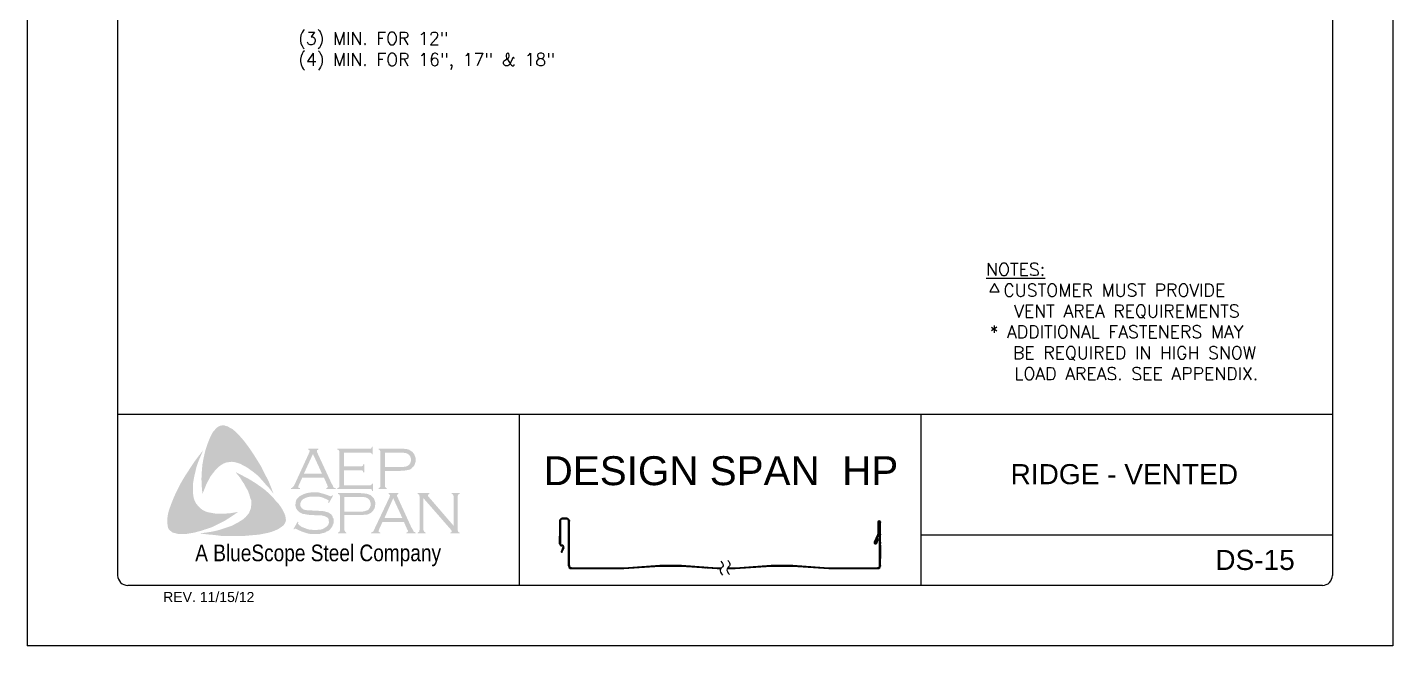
# Model space of a CAD drawing. Extents: x 137.8 to 146.3, y -26 to -15.
# Drawn here: x 137.76 to 146.26, y -26.02 to -22.18 of the extents above; entities that cross this region are included whole.
import ezdxf

# ---------------------------------------------------------------- set-up
doc = ezdxf.new("R2010")
doc.units = 0
doc.header["$LTSCALE"] = 0.5
doc.header["$MEASUREMENT"] = 0
doc.layers.get('0').update_dxf_attribs({"linetype": 'CONTINUOUS'})
for name, color, linetype in [('BORDER', 9, 'CONTINUOUS'), ('DIM', 4, 'CONTINUOUS'), ('LAYER_1', 160, 'CONTINUOUS')]:
    doc.layers.add(name, color=color, linetype=linetype)
doc.styles.add('ROMAND', font='romand.shx')
doc.styles.get("Standard").update_dxf_attribs({"font": 'romans.shx'})
doc.styles.add('STD', font='simplex.shx', dxfattribs={"height": 0.125})

# ---------------------------------------------------------------- blocks, each defined once
blk = doc.blocks.new('Blue Logo')
at = {"layer": 'LAYER_1'}
for points in [[(-1.7113, 0.8965), (-1.6829, 0.8581), (-1.6566, 0.8197), (-1.6323, 0.7812), (-1.606, 0.7387), (-1.5858, 0.6962), (-1.5635, 0.6557), (-1.5453, 0.6112), (-1.5291, 0.5687), (-1.5514, 0.5991), (-1.5777, 0.6274), (-1.602, 0.6557), (-1.6283, 0.6841), (-1.6566, 0.7063), (-1.687, 0.7286), (-1.7032, 0.7387), (-1.7193, 0.7468), (-1.7376, 0.7569), (-1.7558, 0.763), (-1.774, 0.767), (-1.7881, 0.7691), (-1.8064, 0.767), (-1.8225, 0.765), (-1.8387, 0.7589), (-1.8529, 0.7509), (-1.8671, 0.7407), (-1.8792, 0.7306), (-1.8954, 0.7124), (-1.9096, 0.6942), (-1.9237, 0.676), (-1.9338, 0.6557), (-1.946, 0.6335), (-1.9541, 0.6133), (-1.9723, 0.5687), (-1.9763, 0.6133), (-1.9784, 0.6618), (-1.9763, 0.7063), (-1.9723, 0.7529), (-1.9642, 0.7954), (-1.9541, 0.8399), (-1.9399, 0.8824), (-1.9237, 0.9228), (-1.9116, 0.9471), (-1.9035, 0.9593), (-1.8934, 0.9694), (-1.8853, 0.9795), (-1.8731, 0.9876), (-1.861, 0.9937), (-1.8468, 0.9957), (-1.8367, 0.9957), (-1.8266, 0.9916), (-1.8144, 0.9896), (-1.8064, 0.9836), (-1.7861, 0.9734), (-1.7699, 0.9593), (-1.7537, 0.9431), (-1.7376, 0.9269), (-1.7113, 0.8965)], [(-1.09, 0.7165), (-1.09, 0.6234), (-0.9302, 0.6234), (-0.9241, 0.6234), (-0.9201, 0.6274), (-0.916, 0.6294), (-0.916, 0.6335), (-0.91, 0.6335), (-0.91, 0.587), (-0.916, 0.587), (-0.916, 0.593), (-0.9201, 0.5971), (-0.9241, 0.5991), (-0.9302, 0.5991), (-1.1325, 0.5991), (-1.1325, 0.6052), (-1.1244, 0.6072), (-1.1224, 0.6112), (-1.1204, 0.6133), (-1.1204, 0.6214), (-1.1204, 0.8298), (-1.1204, 0.8358), (-1.1224, 0.8399), (-1.1265, 0.8439), (-1.1325, 0.8439), (-1.1325, 0.85), (-0.9322, 0.85), (-0.9261, 0.85), (-0.9221, 0.852), (-0.9201, 0.8561), (-0.916, 0.8621), (-0.912, 0.8621), (-0.912, 0.8156), (-0.916, 0.8156), (-0.9201, 0.8217), (-0.9221, 0.8237), (-0.9261, 0.8257), (-0.9322, 0.8257), (-1.09, 0.8257), (-1.09, 0.7407), (-0.9868, 0.7407), (-0.9808, 0.7407), (-0.9767, 0.7428), (-0.9727, 0.7468), (-0.9727, 0.7529), (-0.9646, 0.7529), (-0.9646, 0.7043), (-0.9727, 0.7043), (-0.9727, 0.7104), (-0.9767, 0.7144), (-0.9808, 0.7165), (-0.9868, 0.7165), (-1.09, 0.7165)], [(-2.0289, 0.5566), (-2.0249, 0.5384), (-2.0188, 0.5222), (-2.0107, 0.508), (-1.9986, 0.4939), (-1.9864, 0.4817), (-1.9723, 0.4696), (-1.9561, 0.4615), (-1.9399, 0.4554), (-1.9176, 0.4514), (-1.8934, 0.4473), (-1.8691, 0.4453), (-1.8448, 0.4453), (-1.8205, 0.4473), (-1.7962, 0.4494), (-1.7497, 0.4574), (-1.7881, 0.4311), (-1.8286, 0.4048), (-1.8711, 0.3826), (-1.9116, 0.3623), (-1.9561, 0.3482), (-1.9784, 0.3401), (-2.0026, 0.334), (-2.0249, 0.3279), (-2.0492, 0.3239), (-2.0735, 0.3199), (-2.0957, 0.3199), (-2.122, 0.3199), (-2.1321, 0.3219), (-2.1443, 0.3259), (-2.1564, 0.3279), (-2.1645, 0.334), (-2.1746, 0.3421), (-2.1827, 0.3502), (-2.1868, 0.3603), (-2.1888, 0.3704), (-2.1908, 0.3907), (-2.1908, 0.4109), (-2.1888, 0.4332), (-2.1847, 0.4534), (-2.1787, 0.4736), (-2.1645, 0.5121), (-2.1463, 0.5566), (-2.1261, 0.5991), (-2.1038, 0.6416), (-2.0795, 0.6821), (-2.0532, 0.7225), (-2.0269, 0.763), (-1.9986, 0.8014), (-1.9682, 0.8399), (-1.9966, 0.7731), (-2.0087, 0.7387), (-2.0168, 0.7043), (-2.0249, 0.6699), (-2.031, 0.6315), (-2.031, 0.6133), (-2.031, 0.595), (-2.031, 0.5748), (-2.0289, 0.5566)], [(-1.4705, 0.4655), (-1.4603, 0.4433), (-1.4563, 0.4332), (-1.4543, 0.419), (-1.4522, 0.4069), (-1.4543, 0.3967), (-1.4603, 0.3846), (-1.4664, 0.3745), (-1.4826, 0.3623), (-1.5008, 0.3502), (-1.519, 0.3421), (-1.5393, 0.334), (-1.5595, 0.3279), (-1.5797, 0.3239), (-1.6202, 0.3158), (-1.6667, 0.3118), (-1.7113, 0.3077), (-1.7598, 0.3077), (-1.8064, 0.3077), (-1.8529, 0.3077), (-1.8994, 0.3138), (-1.946, 0.3178), (-1.9905, 0.3239), (-1.9541, 0.3279), (-1.9136, 0.334), (-1.8772, 0.3421), (-1.8387, 0.3543), (-1.8023, 0.3664), (-1.7861, 0.3725), (-1.7679, 0.3826), (-1.7517, 0.3907), (-1.7355, 0.4008), (-1.7193, 0.4109), (-1.7032, 0.4251), (-1.693, 0.4372), (-1.6829, 0.4494), (-1.6769, 0.4635), (-1.6708, 0.4797), (-1.6688, 0.4959), (-1.6688, 0.5121), (-1.6688, 0.5303), (-1.6748, 0.5445), (-1.6809, 0.5667), (-1.689, 0.589), (-1.7011, 0.6092), (-1.7113, 0.6294), (-1.7254, 0.6497), (-1.7376, 0.6699), (-1.7659, 0.7043), (-1.7254, 0.6841), (-1.6829, 0.6618), (-1.6404, 0.6355), (-1.6, 0.6072), (-1.5818, 0.593), (-1.5635, 0.5768), (-1.5453, 0.5586), (-1.5291, 0.5424), (-1.513, 0.5222), (-1.4968, 0.506), (-1.4826, 0.4858), (-1.4705, 0.4655)], [(-1.1588, 0.5586), (-1.1851, 0.5121), (-1.1892, 0.5141), (-1.1872, 0.5242), (-1.1872, 0.5283), (-1.1892, 0.5303), (-1.2013, 0.5364), (-1.2195, 0.5445), (-1.2378, 0.5505), (-1.258, 0.5526), (-1.2782, 0.5526), (-1.2944, 0.5526), (-1.3106, 0.5505), (-1.3248, 0.5465), (-1.3389, 0.5404), (-1.3491, 0.5343), (-1.3571, 0.5242), (-1.3612, 0.5161), (-1.3632, 0.504), (-1.3632, 0.4959), (-1.3592, 0.4878), (-1.3531, 0.4797), (-1.345, 0.4736), (-1.3349, 0.4696), (-1.3207, 0.4676), (-1.2782, 0.4655), (-1.2418, 0.4635), (-1.2155, 0.4615), (-1.2013, 0.4574), (-1.1872, 0.4534), (-1.1791, 0.4473), (-1.173, 0.4433), (-1.1669, 0.4372), (-1.1629, 0.4311), (-1.1609, 0.423), (-1.1568, 0.417), (-1.1548, 0.4069), (-1.1548, 0.3988), (-1.1568, 0.3826), (-1.1609, 0.3765), (-1.1629, 0.3684), (-1.1669, 0.3623), (-1.171, 0.3563), (-1.1831, 0.3421), (-1.1912, 0.3381), (-1.2013, 0.334), (-1.2094, 0.3279), (-1.2216, 0.3259), (-1.2438, 0.3199), (-1.2701, 0.3199), (-1.2985, 0.3199), (-1.3126, 0.3219), (-1.3268, 0.3259), (-1.3511, 0.334), (-1.3835, 0.3482), (-1.3936, 0.3543), (-1.3976, 0.3522), (-1.4017, 0.3482), (-1.4057, 0.3502), (-1.3794, 0.3967), (-1.3754, 0.3927), (-1.3774, 0.3826), (-1.3754, 0.3806), (-1.3713, 0.3765), (-1.3551, 0.3644), (-1.3349, 0.3563), (-1.3126, 0.3482), (-1.2924, 0.3462), (-1.2722, 0.3441), (-1.2499, 0.3462), (-1.2297, 0.3482), (-1.2135, 0.3563), (-1.2013, 0.3644), (-1.1932, 0.3725), (-1.1872, 0.3806), (-1.1851, 0.3887), (-1.1851, 0.3967), (-1.1872, 0.4089), (-1.1872, 0.4129), (-1.1912, 0.419), (-1.1993, 0.4251), (-1.2115, 0.4311), (-1.2216, 0.4332), (-1.2297, 0.4352), (-1.2843, 0.4372), (-1.3126, 0.4392), (-1.3349, 0.4433), (-1.3491, 0.4453), (-1.3652, 0.4534), (-1.3713, 0.4574), (-1.3754, 0.4615), (-1.3814, 0.4676), (-1.3855, 0.4736), (-1.3895, 0.4817), (-1.3915, 0.4878), (-1.3936, 0.4959), (-1.3936, 0.502), (-1.3915, 0.5161), (-1.3895, 0.5283), (-1.3835, 0.5384), (-1.3733, 0.5485), (-1.3652, 0.5566), (-1.3551, 0.5606), (-1.345, 0.5667), (-1.3329, 0.5708), (-1.3207, 0.5748), (-1.3066, 0.5768), (-1.2924, 0.5789), (-1.2762, 0.5789), (-1.2519, 0.5789), (-1.2297, 0.5728), (-1.2074, 0.5667), (-1.1811, 0.5566), (-1.173, 0.5546), (-1.169, 0.5566), (-1.1649, 0.5606), (-1.1588, 0.5586)], [(-0.5963, 0.5424), (-0.5963, 0.3462), (-0.5943, 0.3381), (-0.5923, 0.334), (-0.5882, 0.332), (-0.5822, 0.3279), (-0.5822, 0.3239), (-0.6327, 0.3239), (-0.6327, 0.3279), (-0.6267, 0.332), (-0.6226, 0.334), (-0.6226, 0.3381), (-0.6206, 0.3462), (-0.6206, 0.5526), (-0.6226, 0.5586), (-0.6226, 0.5647), (-0.6267, 0.5667), (-0.6327, 0.5687), (-0.6327, 0.5748), (-0.5599, 0.5748), (-0.5599, 0.5687), (-0.568, 0.5647), (-0.568, 0.5627), (-0.568, 0.5606), (-0.568, 0.5546), (-0.5599, 0.5465), (-0.4081, 0.3704), (-0.4081, 0.5526), (-0.4102, 0.5586), (-0.4122, 0.5647), (-0.4142, 0.5667), (-0.4203, 0.5687), (-0.4203, 0.5748), (-0.3717, 0.5748), (-0.3717, 0.5687), (-0.3778, 0.5667), (-0.3798, 0.5647), (-0.3818, 0.5586), (-0.3839, 0.5526), (-0.3839, 0.3462), (-0.3818, 0.3381), (-0.3798, 0.334), (-0.3778, 0.332), (-0.3717, 0.3279), (-0.3717, 0.3239), (-0.4284, 0.3239), (-0.4284, 0.3279), (-0.4223, 0.332), (-0.4203, 0.334), (-0.4203, 0.336), (-0.4223, 0.3421), (-0.4284, 0.3502), (-0.5963, 0.5424)]]:
    blk.add_hatch(color=7, dxfattribs=at).paths.add_polyline_path(points)
h = blk.add_hatch(color=7, dxfattribs=at)
edge = h.paths.add_edge_path(flags=16)
edge.add_spline(control_points=[(-1.2276, 0.6942), (-1.2276, 0.6942), (-1.2843, 0.8176), (-1.2843, 0.8176), (-1.2843, 0.8176), (-1.341, 0.6942), (-1.341, 0.6942), (-1.341, 0.6942), (-1.2276, 0.6942), (-1.2276, 0.6942), (-1.2276, 0.6942), (-1.2276, 0.6942), (-1.2276, 0.6942), (-1.2276, 0.6942), (-1.2276, 0.6942), (-1.2276, 0.6942)], knot_values=[0, 0, 0, 0, 1, 1, 1, 2, 2, 2, 3, 3, 3, 4, 4, 4, 5, 5, 5, 5], degree=3, periodic=0)
edge = h.paths.add_edge_path()
edge.add_spline(control_points=[(-1.2155, 0.6699), (-1.2155, 0.6699), (-1.3511, 0.6699), (-1.3511, 0.6699), (-1.3511, 0.6699), (-1.3733, 0.6214), (-1.3733, 0.6214), (-1.3733, 0.6214), (-1.3733, 0.6214), (-1.3733, 0.6214), (-1.3733, 0.6214), (-1.3754, 0.6133), (-1.3754, 0.6133), (-1.3754, 0.6133), (-1.3754, 0.6133), (-1.3754, 0.6133), (-1.3754, 0.6133), (-1.3754, 0.6112), (-1.3754, 0.6112), (-1.3754, 0.6112), (-1.3733, 0.6072), (-1.3733, 0.6072), (-1.3733, 0.6072), (-1.3652, 0.6052), (-1.3652, 0.6052), (-1.3652, 0.6052), (-1.3652, 0.5991), (-1.3652, 0.5991), (-1.3652, 0.5991), (-1.4199, 0.5991), (-1.4199, 0.5991), (-1.4199, 0.5991), (-1.4199, 0.6052), (-1.4199, 0.6052), (-1.4199, 0.6052), (-1.4199, 0.6052), (-1.4199, 0.6052), (-1.4199, 0.6052), (-1.4138, 0.6072), (-1.4138, 0.6072), (-1.4138, 0.6072), (-1.4098, 0.6112), (-1.4098, 0.6112), (-1.4098, 0.6112), (-1.4098, 0.6112), (-1.4098, 0.6112), (-1.4098, 0.6112), (-1.4037, 0.6173), (-1.4037, 0.6173), (-1.4037, 0.6173), (-1.3976, 0.6294), (-1.3976, 0.6294), (-1.3976, 0.6294), (-1.3066, 0.8277), (-1.3066, 0.8277), (-1.3066, 0.8277), (-1.3066, 0.8277), (-1.3066, 0.8277), (-1.3066, 0.8277), (-1.3045, 0.8358), (-1.3045, 0.8358), (-1.3045, 0.8358), (-1.3045, 0.8358), (-1.3045, 0.8358), (-1.3045, 0.8358), (-1.3045, 0.8399), (-1.3045, 0.8399), (-1.3045, 0.8399), (-1.3066, 0.8419), (-1.3066, 0.8419), (-1.3066, 0.8419), (-1.3126, 0.8439), (-1.3126, 0.8439), (-1.3126, 0.8439), (-1.3126, 0.85), (-1.3126, 0.85), (-1.3126, 0.85), (-1.2499, 0.85), (-1.2499, 0.85), (-1.2499, 0.85), (-1.2499, 0.8439), (-1.2499, 0.8439), (-1.2499, 0.8439), (-1.2499, 0.8439), (-1.2499, 0.8439), (-1.2499, 0.8439), (-1.258, 0.8419), (-1.258, 0.8419), (-1.258, 0.8419), (-1.26, 0.8399), (-1.26, 0.8399), (-1.26, 0.8399), (-1.26, 0.8358), (-1.26, 0.8358), (-1.26, 0.8358), (-1.26, 0.8358), (-1.26, 0.8358), (-1.26, 0.8358), (-1.258, 0.8277), (-1.258, 0.8277), (-1.258, 0.8277), (-1.169, 0.6355), (-1.169, 0.6355), (-1.169, 0.6355), (-1.169, 0.6355), (-1.169, 0.6355), (-1.169, 0.6355), (-1.1609, 0.6214), (-1.1609, 0.6214), (-1.1609, 0.6214), (-1.1568, 0.6112), (-1.1568, 0.6112), (-1.1568, 0.6112), (-1.1568, 0.6112), (-1.1568, 0.6112), (-1.1568, 0.6112), (-1.1528, 0.6072), (-1.1528, 0.6072), (-1.1528, 0.6072), (-1.1427, 0.6052), (-1.1427, 0.6052), (-1.1427, 0.6052), (-1.1427, 0.5991), (-1.1427, 0.5991), (-1.1427, 0.5991), (-1.2013, 0.5991), (-1.2013, 0.5991), (-1.2013, 0.5991), (-1.2013, 0.6052), (-1.2013, 0.6052), (-1.2013, 0.6052), (-1.2013, 0.6052), (-1.2013, 0.6052), (-1.2013, 0.6052), (-1.1973, 0.6072), (-1.1973, 0.6072), (-1.1973, 0.6072), (-1.1953, 0.6072), (-1.1953, 0.6072), (-1.1953, 0.6072), (-1.1932, 0.6112), (-1.1932, 0.6112), (-1.1932, 0.6112), (-1.1912, 0.6133), (-1.1912, 0.6133), (-1.1912, 0.6133), (-1.1912, 0.6133), (-1.1912, 0.6133), (-1.1912, 0.6133), (-1.1932, 0.6173), (-1.1932, 0.6173), (-1.1932, 0.6173), (-1.1953, 0.6254), (-1.1953, 0.6254), (-1.1953, 0.6254), (-1.2155, 0.6699), (-1.2155, 0.6699), (-1.2155, 0.6699), (-1.2155, 0.6699), (-1.2155, 0.6699), (-1.2155, 0.6699), (-1.2155, 0.6699), (-1.2155, 0.6699)], knot_values=[0, 0, 0, 0, 1, 1, 1, 2, 2, 2, 3, 3, 3, 4, 4, 4, 5, 5, 5, 6, 6, 6, 7, 7, 7, 8, 8, 8, 9, 9, 9, 10, 10, 10, 11, 11, 11, 12, 12, 12, 13, 13, 13, 14, 14, 14, 15, 15, 15, 16, 16, 16, 17, 17, 17, 18, 18, 18, 19, 19, 19, 20, 20, 20, 21, 21, 21, 22, 22, 22, 23, 23, 23, 24, 24, 24, 25, 25, 25, 26, 26, 26, 27, 27, 27, 28, 28, 28, 29, 29, 29, 30, 30, 30, 31, 31, 31, 32, 32, 32, 33, 33, 33, 34, 34, 34, 35, 35, 35, 36, 36, 36, 37, 37, 37, 38, 38, 38, 39, 39, 39, 40, 40, 40, 41, 41, 41, 42, 42, 42, 43, 43, 43, 44, 44, 44, 45, 45, 45, 46, 46, 46, 47, 47, 47, 48, 48, 48, 49, 49, 49, 50, 50, 50, 51, 51, 51, 52, 52, 52, 53, 53, 53, 54, 54, 54, 54], degree=3, periodic=0)
h = blk.add_hatch(color=7, dxfattribs=at)
edge = h.paths.add_edge_path(flags=16)
edge.add_spline(control_points=[(-0.8351, 0.7367), (-0.8351, 0.7367), (-0.742, 0.7367), (-0.742, 0.7367), (-0.742, 0.7367), (-0.742, 0.7367), (-0.742, 0.7367), (-0.742, 0.7367), (-0.7238, 0.7367), (-0.7238, 0.7367), (-0.7238, 0.7367), (-0.7096, 0.7387), (-0.7096, 0.7387), (-0.7096, 0.7387), (-0.7096, 0.7387), (-0.7096, 0.7387), (-0.7096, 0.7387), (-0.6995, 0.7407), (-0.6995, 0.7407), (-0.6995, 0.7407), (-0.6934, 0.7448), (-0.6934, 0.7448), (-0.6934, 0.7448), (-0.6934, 0.7448), (-0.6934, 0.7448), (-0.6934, 0.7448), (-0.6854, 0.7509), (-0.6854, 0.7509), (-0.6854, 0.7509), (-0.6793, 0.7589), (-0.6793, 0.7589), (-0.6793, 0.7589), (-0.6752, 0.7691), (-0.6752, 0.7691), (-0.6752, 0.7691), (-0.6732, 0.7812), (-0.6732, 0.7812), (-0.6732, 0.7812), (-0.6732, 0.7812), (-0.6732, 0.7812), (-0.6732, 0.7812), (-0.6752, 0.7933), (-0.6752, 0.7933), (-0.6752, 0.7933), (-0.6793, 0.8035), (-0.6793, 0.8035), (-0.6793, 0.8035), (-0.6854, 0.8116), (-0.6854, 0.8116), (-0.6854, 0.8116), (-0.6934, 0.8176), (-0.6934, 0.8176), (-0.6934, 0.8176), (-0.6934, 0.8176), (-0.6934, 0.8176), (-0.6934, 0.8176), (-0.6995, 0.8217), (-0.6995, 0.8217), (-0.6995, 0.8217), (-0.7096, 0.8237), (-0.7096, 0.8237), (-0.7096, 0.8237), (-0.7096, 0.8237), (-0.7096, 0.8237), (-0.7096, 0.8237), (-0.7238, 0.8257), (-0.7238, 0.8257), (-0.7238, 0.8257), (-0.742, 0.8257), (-0.742, 0.8257), (-0.742, 0.8257), (-0.8351, 0.8257), (-0.8351, 0.8257), (-0.8351, 0.8257), (-0.8351, 0.7367), (-0.8351, 0.7367), (-0.8351, 0.7367), (-0.8351, 0.7367), (-0.8351, 0.7367), (-0.8351, 0.7367), (-0.8351, 0.7367), (-0.8351, 0.7367)], knot_values=[0, 0, 0, 0, 1, 1, 1, 2, 2, 2, 3, 3, 3, 4, 4, 4, 5, 5, 5, 6, 6, 6, 7, 7, 7, 8, 8, 8, 9, 9, 9, 10, 10, 10, 11, 11, 11, 12, 12, 12, 13, 13, 13, 14, 14, 14, 15, 15, 15, 16, 16, 16, 17, 17, 17, 18, 18, 18, 19, 19, 19, 20, 20, 20, 21, 21, 21, 22, 22, 22, 23, 23, 23, 24, 24, 24, 25, 25, 25, 26, 26, 26, 27, 27, 27, 27], degree=3, periodic=0)
edge = h.paths.add_edge_path()
edge.add_spline(control_points=[(-0.8351, 0.7124), (-0.8351, 0.7124), (-0.8351, 0.6193), (-0.8351, 0.6193), (-0.8351, 0.6193), (-0.8351, 0.6193), (-0.8351, 0.6193), (-0.8351, 0.6193), (-0.8351, 0.6133), (-0.8351, 0.6133), (-0.8351, 0.6133), (-0.8331, 0.6112), (-0.8331, 0.6112), (-0.8331, 0.6112), (-0.8331, 0.6112), (-0.8331, 0.6112), (-0.8331, 0.6112), (-0.829, 0.6072), (-0.829, 0.6072), (-0.829, 0.6072), (-0.825, 0.6052), (-0.825, 0.6052), (-0.825, 0.6052), (-0.825, 0.5991), (-0.825, 0.5991), (-0.825, 0.5991), (-0.8756, 0.5991), (-0.8756, 0.5991), (-0.8756, 0.5991), (-0.8756, 0.6052), (-0.8756, 0.6052), (-0.8756, 0.6052), (-0.8756, 0.6052), (-0.8756, 0.6052), (-0.8756, 0.6052), (-0.8715, 0.6072), (-0.8715, 0.6072), (-0.8715, 0.6072), (-0.8675, 0.6112), (-0.8675, 0.6112), (-0.8675, 0.6112), (-0.8675, 0.6112), (-0.8675, 0.6112), (-0.8675, 0.6112), (-0.8654, 0.6133), (-0.8654, 0.6133), (-0.8654, 0.6133), (-0.8654, 0.6193), (-0.8654, 0.6193), (-0.8654, 0.6193), (-0.8654, 0.8318), (-0.8654, 0.8318), (-0.8654, 0.8318), (-0.8654, 0.8318), (-0.8654, 0.8318), (-0.8654, 0.8318), (-0.8654, 0.8358), (-0.8654, 0.8358), (-0.8654, 0.8358), (-0.8675, 0.8399), (-0.8675, 0.8399), (-0.8675, 0.8399), (-0.8675, 0.8399), (-0.8675, 0.8399), (-0.8675, 0.8399), (-0.8715, 0.8439), (-0.8715, 0.8439), (-0.8715, 0.8439), (-0.8756, 0.8439), (-0.8756, 0.8439), (-0.8756, 0.8439), (-0.8756, 0.85), (-0.8756, 0.85), (-0.8756, 0.85), (-0.744, 0.85), (-0.744, 0.85), (-0.744, 0.85), (-0.744, 0.85), (-0.744, 0.85), (-0.744, 0.85), (-0.7198, 0.85), (-0.7198, 0.85), (-0.7198, 0.85), (-0.6995, 0.848), (-0.6995, 0.848), (-0.6995, 0.848), (-0.6995, 0.848), (-0.6995, 0.848), (-0.6995, 0.848), (-0.6854, 0.8439), (-0.6854, 0.8439), (-0.6854, 0.8439), (-0.6732, 0.8358), (-0.6732, 0.8358), (-0.6732, 0.8358), (-0.6732, 0.8358), (-0.6732, 0.8358), (-0.6732, 0.8358), (-0.6671, 0.8318), (-0.6671, 0.8318), (-0.6671, 0.8318), (-0.6631, 0.8277), (-0.6631, 0.8277), (-0.6631, 0.8277), (-0.653, 0.8156), (-0.653, 0.8156), (-0.653, 0.8156), (-0.653, 0.8156), (-0.653, 0.8156), (-0.653, 0.8156), (-0.651, 0.8075), (-0.651, 0.8075), (-0.651, 0.8075), (-0.6469, 0.7994), (-0.6469, 0.7994), (-0.6469, 0.7994), (-0.6449, 0.7913), (-0.6449, 0.7913), (-0.6449, 0.7913), (-0.6449, 0.7812), (-0.6449, 0.7812), (-0.6449, 0.7812), (-0.6449, 0.7812), (-0.6449, 0.7812), (-0.6449, 0.7812), (-0.6449, 0.7691), (-0.6449, 0.7691), (-0.6449, 0.7691), (-0.6489, 0.7589), (-0.6489, 0.7589), (-0.6489, 0.7589), (-0.653, 0.7468), (-0.653, 0.7468), (-0.653, 0.7468), (-0.659, 0.7387), (-0.659, 0.7387), (-0.659, 0.7387), (-0.659, 0.7387), (-0.659, 0.7387), (-0.659, 0.7387), (-0.6671, 0.7326), (-0.6671, 0.7326), (-0.6671, 0.7326), (-0.6732, 0.7245), (-0.6732, 0.7245), (-0.6732, 0.7245), (-0.6813, 0.7205), (-0.6813, 0.7205), (-0.6813, 0.7205), (-0.6914, 0.7185), (-0.6914, 0.7185), (-0.6914, 0.7185), (-0.6914, 0.7185), (-0.6914, 0.7185), (-0.6914, 0.7185), (-0.7015, 0.7165), (-0.7015, 0.7165), (-0.7015, 0.7165), (-0.7137, 0.7144), (-0.7137, 0.7144), (-0.7137, 0.7144), (-0.744, 0.7124), (-0.744, 0.7124), (-0.744, 0.7124), (-0.8351, 0.7124), (-0.8351, 0.7124), (-0.8351, 0.7124), (-0.8351, 0.7124), (-0.8351, 0.7124), (-0.8351, 0.7124), (-0.8351, 0.7124), (-0.8351, 0.7124)], knot_values=[0, 0, 0, 0, 1, 1, 1, 2, 2, 2, 3, 3, 3, 4, 4, 4, 5, 5, 5, 6, 6, 6, 7, 7, 7, 8, 8, 8, 9, 9, 9, 10, 10, 10, 11, 11, 11, 12, 12, 12, 13, 13, 13, 14, 14, 14, 15, 15, 15, 16, 16, 16, 17, 17, 17, 18, 18, 18, 19, 19, 19, 20, 20, 20, 21, 21, 21, 22, 22, 22, 23, 23, 23, 24, 24, 24, 25, 25, 25, 26, 26, 26, 27, 27, 27, 28, 28, 28, 29, 29, 29, 30, 30, 30, 31, 31, 31, 32, 32, 32, 33, 33, 33, 34, 34, 34, 35, 35, 35, 36, 36, 36, 37, 37, 37, 38, 38, 38, 39, 39, 39, 40, 40, 40, 41, 41, 41, 42, 42, 42, 43, 43, 43, 44, 44, 44, 45, 45, 45, 46, 46, 46, 47, 47, 47, 48, 48, 48, 49, 49, 49, 50, 50, 50, 51, 51, 51, 52, 52, 52, 53, 53, 53, 54, 54, 54, 55, 55, 55, 56, 56, 56, 57, 57, 57, 57], degree=3, periodic=0)
h = blk.add_hatch(color=7, dxfattribs=at)
edge = h.paths.add_edge_path(flags=16)
edge.add_spline(control_points=[(-1.088, 0.4595), (-1.088, 0.4595), (-0.9929, 0.4595), (-0.9929, 0.4595), (-0.9929, 0.4595), (-0.9929, 0.4595), (-0.9929, 0.4595), (-0.9929, 0.4595), (-0.9747, 0.4595), (-0.9747, 0.4595), (-0.9747, 0.4595), (-0.9626, 0.4615), (-0.9626, 0.4615), (-0.9626, 0.4615), (-0.9626, 0.4615), (-0.9626, 0.4615), (-0.9626, 0.4615), (-0.9525, 0.4655), (-0.9525, 0.4655), (-0.9525, 0.4655), (-0.9444, 0.4676), (-0.9444, 0.4676), (-0.9444, 0.4676), (-0.9444, 0.4676), (-0.9444, 0.4676), (-0.9444, 0.4676), (-0.9363, 0.4736), (-0.9363, 0.4736), (-0.9363, 0.4736), (-0.9302, 0.4838), (-0.9302, 0.4838), (-0.9302, 0.4838), (-0.9261, 0.4939), (-0.9261, 0.4939), (-0.9261, 0.4939), (-0.9241, 0.506), (-0.9241, 0.506), (-0.9241, 0.506), (-0.9241, 0.506), (-0.9241, 0.506), (-0.9241, 0.506), (-0.9261, 0.5161), (-0.9261, 0.5161), (-0.9261, 0.5161), (-0.9302, 0.5283), (-0.9302, 0.5283), (-0.9302, 0.5283), (-0.9363, 0.5364), (-0.9363, 0.5364), (-0.9363, 0.5364), (-0.9444, 0.5424), (-0.9444, 0.5424), (-0.9444, 0.5424), (-0.9444, 0.5424), (-0.9444, 0.5424), (-0.9444, 0.5424), (-0.9525, 0.5465), (-0.9525, 0.5465), (-0.9525, 0.5465), (-0.9626, 0.5485), (-0.9626, 0.5485), (-0.9626, 0.5485), (-0.9626, 0.5485), (-0.9626, 0.5485), (-0.9626, 0.5485), (-0.9747, 0.5505), (-0.9747, 0.5505), (-0.9747, 0.5505), (-0.9929, 0.5505), (-0.9929, 0.5505), (-0.9929, 0.5505), (-1.088, 0.5505), (-1.088, 0.5505), (-1.088, 0.5505), (-1.088, 0.4595), (-1.088, 0.4595), (-1.088, 0.4595), (-1.088, 0.4595), (-1.088, 0.4595), (-1.088, 0.4595), (-1.088, 0.4595), (-1.088, 0.4595)], knot_values=[0, 0, 0, 0, 1, 1, 1, 2, 2, 2, 3, 3, 3, 4, 4, 4, 5, 5, 5, 6, 6, 6, 7, 7, 7, 8, 8, 8, 9, 9, 9, 10, 10, 10, 11, 11, 11, 12, 12, 12, 13, 13, 13, 14, 14, 14, 15, 15, 15, 16, 16, 16, 17, 17, 17, 18, 18, 18, 19, 19, 19, 20, 20, 20, 21, 21, 21, 22, 22, 22, 23, 23, 23, 24, 24, 24, 25, 25, 25, 26, 26, 26, 27, 27, 27, 27], degree=3, periodic=0)
edge = h.paths.add_edge_path()
edge.add_spline(control_points=[(-1.088, 0.4372), (-1.088, 0.4372), (-1.088, 0.3421), (-1.088, 0.3421), (-1.088, 0.3421), (-1.088, 0.3421), (-1.088, 0.3421), (-1.088, 0.3421), (-1.086, 0.3381), (-1.086, 0.3381), (-1.086, 0.3381), (-1.084, 0.334), (-1.084, 0.334), (-1.084, 0.334), (-1.084, 0.334), (-1.084, 0.334), (-1.084, 0.334), (-1.082, 0.332), (-1.082, 0.332), (-1.082, 0.332), (-1.0759, 0.3279), (-1.0759, 0.3279), (-1.0759, 0.3279), (-1.0759, 0.3239), (-1.0759, 0.3239), (-1.0759, 0.3239), (-1.1285, 0.3239), (-1.1285, 0.3239), (-1.1285, 0.3239), (-1.1285, 0.3279), (-1.1285, 0.3279), (-1.1285, 0.3279), (-1.1285, 0.3279), (-1.1285, 0.3279), (-1.1285, 0.3279), (-1.1224, 0.332), (-1.1224, 0.332), (-1.1224, 0.332), (-1.1184, 0.334), (-1.1184, 0.334), (-1.1184, 0.334), (-1.1184, 0.334), (-1.1184, 0.334), (-1.1184, 0.334), (-1.1184, 0.3381), (-1.1184, 0.3381), (-1.1184, 0.3381), (-1.1164, 0.3421), (-1.1164, 0.3421), (-1.1164, 0.3421), (-1.1164, 0.5566), (-1.1164, 0.5566), (-1.1164, 0.5566), (-1.1164, 0.5566), (-1.1164, 0.5566), (-1.1164, 0.5566), (-1.1184, 0.5606), (-1.1184, 0.5606), (-1.1184, 0.5606), (-1.1184, 0.5647), (-1.1184, 0.5647), (-1.1184, 0.5647), (-1.1184, 0.5647), (-1.1184, 0.5647), (-1.1184, 0.5647), (-1.1224, 0.5667), (-1.1224, 0.5667), (-1.1224, 0.5667), (-1.1285, 0.5687), (-1.1285, 0.5687), (-1.1285, 0.5687), (-1.1285, 0.5748), (-1.1285, 0.5748), (-1.1285, 0.5748), (-0.997, 0.5748), (-0.997, 0.5748), (-0.997, 0.5748), (-0.997, 0.5748), (-0.997, 0.5748), (-0.997, 0.5748), (-0.9727, 0.5728), (-0.9727, 0.5728), (-0.9727, 0.5728), (-0.9525, 0.5708), (-0.9525, 0.5708), (-0.9525, 0.5708), (-0.9525, 0.5708), (-0.9525, 0.5708), (-0.9525, 0.5708), (-0.9383, 0.5667), (-0.9383, 0.5667), (-0.9383, 0.5667), (-0.9241, 0.5606), (-0.9241, 0.5606), (-0.9241, 0.5606), (-0.9241, 0.5606), (-0.9241, 0.5606), (-0.9241, 0.5606), (-0.9201, 0.5566), (-0.9201, 0.5566), (-0.9201, 0.5566), (-0.914, 0.5505), (-0.914, 0.5505), (-0.914, 0.5505), (-0.9039, 0.5404), (-0.9039, 0.5404), (-0.9039, 0.5404), (-0.9039, 0.5404), (-0.9039, 0.5404), (-0.9039, 0.5404), (-0.9019, 0.5323), (-0.9019, 0.5323), (-0.9019, 0.5323), (-0.8978, 0.5222), (-0.8978, 0.5222), (-0.8978, 0.5222), (-0.8958, 0.5161), (-0.8958, 0.5161), (-0.8958, 0.5161), (-0.8958, 0.506), (-0.8958, 0.506), (-0.8958, 0.506), (-0.8958, 0.506), (-0.8958, 0.506), (-0.8958, 0.506), (-0.8978, 0.4939), (-0.8978, 0.4939), (-0.8978, 0.4939), (-0.8998, 0.4817), (-0.8998, 0.4817), (-0.8998, 0.4817), (-0.9059, 0.4716), (-0.9059, 0.4716), (-0.9059, 0.4716), (-0.912, 0.4615), (-0.912, 0.4615), (-0.912, 0.4615), (-0.912, 0.4615), (-0.912, 0.4615), (-0.912, 0.4615), (-0.9181, 0.4554), (-0.9181, 0.4554), (-0.9181, 0.4554), (-0.9261, 0.4494), (-0.9261, 0.4494), (-0.9261, 0.4494), (-0.9342, 0.4453), (-0.9342, 0.4453), (-0.9342, 0.4453), (-0.9444, 0.4413), (-0.9444, 0.4413), (-0.9444, 0.4413), (-0.9444, 0.4413), (-0.9444, 0.4413), (-0.9444, 0.4413), (-0.9525, 0.4392), (-0.9525, 0.4392), (-0.9525, 0.4392), (-0.9646, 0.4392), (-0.9646, 0.4392), (-0.9646, 0.4392), (-0.997, 0.4372), (-0.997, 0.4372), (-0.997, 0.4372), (-1.088, 0.4372), (-1.088, 0.4372), (-1.088, 0.4372), (-1.088, 0.4372), (-1.088, 0.4372), (-1.088, 0.4372), (-1.088, 0.4372), (-1.088, 0.4372)], knot_values=[0, 0, 0, 0, 1, 1, 1, 2, 2, 2, 3, 3, 3, 4, 4, 4, 5, 5, 5, 6, 6, 6, 7, 7, 7, 8, 8, 8, 9, 9, 9, 10, 10, 10, 11, 11, 11, 12, 12, 12, 13, 13, 13, 14, 14, 14, 15, 15, 15, 16, 16, 16, 17, 17, 17, 18, 18, 18, 19, 19, 19, 20, 20, 20, 21, 21, 21, 22, 22, 22, 23, 23, 23, 24, 24, 24, 25, 25, 25, 26, 26, 26, 27, 27, 27, 28, 28, 28, 29, 29, 29, 30, 30, 30, 31, 31, 31, 32, 32, 32, 33, 33, 33, 34, 34, 34, 35, 35, 35, 36, 36, 36, 37, 37, 37, 38, 38, 38, 39, 39, 39, 40, 40, 40, 41, 41, 41, 42, 42, 42, 43, 43, 43, 44, 44, 44, 45, 45, 45, 46, 46, 46, 47, 47, 47, 48, 48, 48, 49, 49, 49, 50, 50, 50, 51, 51, 51, 52, 52, 52, 53, 53, 53, 54, 54, 54, 55, 55, 55, 56, 56, 56, 57, 57, 57, 57], degree=3, periodic=0)
h = blk.add_hatch(color=7, dxfattribs=at)
edge = h.paths.add_edge_path(flags=16)
edge.add_spline(control_points=[(-0.7278, 0.419), (-0.7278, 0.419), (-0.7845, 0.5424), (-0.7845, 0.5424), (-0.7845, 0.5424), (-0.8391, 0.419), (-0.8391, 0.419), (-0.8391, 0.419), (-0.7278, 0.419), (-0.7278, 0.419), (-0.7278, 0.419), (-0.7278, 0.419), (-0.7278, 0.419), (-0.7278, 0.419), (-0.7278, 0.419), (-0.7278, 0.419)], knot_values=[0, 0, 0, 0, 1, 1, 1, 2, 2, 2, 3, 3, 3, 4, 4, 4, 5, 5, 5, 5], degree=3, periodic=0)
edge = h.paths.add_edge_path()
edge.add_spline(control_points=[(-0.7177, 0.3947), (-0.7177, 0.3947), (-0.8513, 0.3947), (-0.8513, 0.3947), (-0.8513, 0.3947), (-0.8735, 0.3462), (-0.8735, 0.3462), (-0.8735, 0.3462), (-0.8735, 0.3462), (-0.8735, 0.3462), (-0.8735, 0.3462), (-0.8756, 0.336), (-0.8756, 0.336), (-0.8756, 0.336), (-0.8756, 0.336), (-0.8756, 0.336), (-0.8756, 0.336), (-0.8756, 0.334), (-0.8756, 0.334), (-0.8756, 0.334), (-0.8735, 0.332), (-0.8735, 0.332), (-0.8735, 0.332), (-0.8654, 0.3279), (-0.8654, 0.3279), (-0.8654, 0.3279), (-0.8654, 0.3239), (-0.8654, 0.3239), (-0.8654, 0.3239), (-0.9221, 0.3239), (-0.9221, 0.3239), (-0.9221, 0.3239), (-0.9221, 0.3279), (-0.9221, 0.3279), (-0.9221, 0.3279), (-0.9221, 0.3279), (-0.9221, 0.3279), (-0.9221, 0.3279), (-0.916, 0.332), (-0.916, 0.332), (-0.916, 0.332), (-0.91, 0.334), (-0.91, 0.334), (-0.91, 0.334), (-0.91, 0.334), (-0.91, 0.334), (-0.91, 0.334), (-0.9059, 0.3421), (-0.9059, 0.3421), (-0.9059, 0.3421), (-0.8998, 0.3543), (-0.8998, 0.3543), (-0.8998, 0.3543), (-0.8068, 0.5505), (-0.8068, 0.5505), (-0.8068, 0.5505), (-0.8068, 0.5505), (-0.8068, 0.5505), (-0.8068, 0.5505), (-0.8047, 0.5606), (-0.8047, 0.5606), (-0.8047, 0.5606), (-0.8047, 0.5606), (-0.8047, 0.5606), (-0.8047, 0.5606), (-0.8047, 0.5647), (-0.8047, 0.5647), (-0.8047, 0.5647), (-0.8068, 0.5647), (-0.8068, 0.5647), (-0.8068, 0.5647), (-0.8128, 0.5687), (-0.8128, 0.5687), (-0.8128, 0.5687), (-0.8128, 0.5748), (-0.8128, 0.5748), (-0.8128, 0.5748), (-0.7521, 0.5748), (-0.7521, 0.5748), (-0.7521, 0.5748), (-0.7521, 0.5687), (-0.7521, 0.5687), (-0.7521, 0.5687), (-0.7521, 0.5687), (-0.7521, 0.5687), (-0.7521, 0.5687), (-0.7582, 0.5647), (-0.7582, 0.5647), (-0.7582, 0.5647), (-0.7602, 0.5647), (-0.7602, 0.5647), (-0.7602, 0.5647), (-0.7622, 0.5606), (-0.7622, 0.5606), (-0.7622, 0.5606), (-0.7622, 0.5606), (-0.7622, 0.5606), (-0.7622, 0.5606), (-0.7582, 0.5505), (-0.7582, 0.5505), (-0.7582, 0.5505), (-0.6712, 0.3603), (-0.6712, 0.3603), (-0.6712, 0.3603), (-0.6712, 0.3603), (-0.6712, 0.3603), (-0.6712, 0.3603), (-0.6611, 0.3441), (-0.6611, 0.3441), (-0.6611, 0.3441), (-0.657, 0.334), (-0.657, 0.334), (-0.657, 0.334), (-0.657, 0.334), (-0.657, 0.334), (-0.657, 0.334), (-0.651, 0.332), (-0.651, 0.332), (-0.651, 0.332), (-0.6449, 0.3279), (-0.6449, 0.3279), (-0.6449, 0.3279), (-0.6449, 0.3239), (-0.6449, 0.3239), (-0.6449, 0.3239), (-0.7036, 0.3239), (-0.7036, 0.3239), (-0.7036, 0.3239), (-0.7036, 0.3279), (-0.7036, 0.3279), (-0.7036, 0.3279), (-0.7036, 0.3279), (-0.7036, 0.3279), (-0.7036, 0.3279), (-0.6995, 0.33), (-0.6995, 0.33), (-0.6995, 0.33), (-0.6955, 0.332), (-0.6955, 0.332), (-0.6955, 0.332), (-0.6934, 0.334), (-0.6934, 0.334), (-0.6934, 0.334), (-0.6934, 0.3381), (-0.6934, 0.3381), (-0.6934, 0.3381), (-0.6934, 0.3381), (-0.6934, 0.3381), (-0.6934, 0.3381), (-0.6934, 0.3421), (-0.6934, 0.3421), (-0.6934, 0.3421), (-0.6975, 0.3482), (-0.6975, 0.3482), (-0.6975, 0.3482), (-0.7177, 0.3947), (-0.7177, 0.3947), (-0.7177, 0.3947), (-0.7177, 0.3947), (-0.7177, 0.3947), (-0.7177, 0.3947), (-0.7177, 0.3947), (-0.7177, 0.3947)], knot_values=[0, 0, 0, 0, 1, 1, 1, 2, 2, 2, 3, 3, 3, 4, 4, 4, 5, 5, 5, 6, 6, 6, 7, 7, 7, 8, 8, 8, 9, 9, 9, 10, 10, 10, 11, 11, 11, 12, 12, 12, 13, 13, 13, 14, 14, 14, 15, 15, 15, 16, 16, 16, 17, 17, 17, 18, 18, 18, 19, 19, 19, 20, 20, 20, 21, 21, 21, 22, 22, 22, 23, 23, 23, 24, 24, 24, 25, 25, 25, 26, 26, 26, 27, 27, 27, 28, 28, 28, 29, 29, 29, 30, 30, 30, 31, 31, 31, 32, 32, 32, 33, 33, 33, 34, 34, 34, 35, 35, 35, 36, 36, 36, 37, 37, 37, 38, 38, 38, 39, 39, 39, 40, 40, 40, 41, 41, 41, 42, 42, 42, 43, 43, 43, 44, 44, 44, 45, 45, 45, 46, 46, 46, 47, 47, 47, 48, 48, 48, 49, 49, 49, 50, 50, 50, 51, 51, 51, 52, 52, 52, 53, 53, 53, 54, 54, 54, 54], degree=3, periodic=0)
at = {"insert": (-2.0171, 0.2538), "char_height": 0.103589, "width": 1.555185, "attachment_point": 1, "style": 'STD'}
blk.add_mtext('{\\fArial Narrow|b0|i0|c0|p34;A BlueScope Steel Company}', dxfattribs=at)

msp = doc.modelspace()

# ---------------------------------------------------------------- linework, layer by layer
at = {"layer": 'BORDER'}
for p, q in [((137.7574, -15.0247), (137.7574, -26.0247)), ((146.2574, -15.0247), (146.2574, -26.0247)), ((138.3199, -15.4622), (138.3199, -25.5872)), ((145.8824, -15.4622), (145.8824, -25.5872)), ((145.8824, -24.5872), (138.3199, -24.5872)), ((140.8199, -24.5872), (140.8199, -25.6497)), ((143.3199, -24.5872), (143.3199, -25.6497)), ((141.1155, -25.2321), (141.0876, -25.2321)), ((141.1155, -25.2374), (141.0876, -25.2374)), ((141.0711, -25.2485), (141.0711, -25.3913)), ((141.0765, -25.2485), (141.0765, -25.3913)), ((141.1266, -25.5287), (141.1266, -25.2485)), ((141.1319, -25.5287), (141.1319, -25.2485)), ((143.0518, -25.2557), (143.0518, -25.3305)), ((143.0572, -25.2557), (143.0572, -25.3305)), ((143.0602, -25.2526), (143.0602, -25.2526)), ((143.0633, -25.5287), (143.0633, -25.2557)), ((143.0686, -25.5287), (143.0686, -25.2557)), ((141.0711, -25.3913), (141.0711, -25.3442)), ((141.0921, -25.4139), (141.0799, -25.4402)), ((141.0841, -25.3984), (141.0848, -25.3984)), ((141.0845, -25.4038), (141.0852, -25.4037)), ((143.0508, -25.3352), (143.03, -25.3798)), ((143.034, -25.391), (143.034, -25.391)), ((143.0556, -25.3375), (143.0348, -25.3821)), ((143.0363, -25.3861), (143.0363, -25.3861)), ((143.0403, -25.3847), (143.0515, -25.3608)), ((143.0452, -25.3869), (143.0563, -25.3631)), ((143.0563, -25.3631), (143.0515, -25.3608)), ((143.0686, -25.3986), (143.0686, -25.4818)), ((145.8824, -25.3372), (143.3199, -25.3372)), ((141.0847, -25.4425), (141.0799, -25.4402)), ((141.097, -25.4162), (141.0847, -25.4425)), ((141.143, -25.5398), (141.4712, -25.5398)), ((141.143, -25.5452), (141.4712, -25.5452)), ((141.4712, -25.5398), (141.6948, -25.5248)), ((141.4712, -25.5452), (141.6948, -25.5301)), ((141.6948, -25.5248), (141.829, -25.5248)), ((141.6948, -25.5301), (141.829, -25.5301)), ((141.829, -25.5248), (142.0527, -25.5398)), ((141.829, -25.5301), (142.0527, -25.5452)), ((142.0527, -25.5398), (142.0798, -25.5398)), ((142.0527, -25.5452), (142.0747, -25.5452)), ((142.1144, -25.5452), (142.1648, -25.5452)), ((142.1182, -25.5398), (142.1648, -25.5398)), ((142.1648, -25.5398), (142.3884, -25.5248)), ((142.1648, -25.5452), (142.3884, -25.5301)), ((142.3884, -25.5248), (142.5226, -25.5248)), ((142.3884, -25.5301), (142.5226, -25.5301)), ((142.5226, -25.5248), (142.7463, -25.5398)), ((142.5226, -25.5301), (142.7463, -25.5452)), ((142.7463, -25.5398), (143.0522, -25.5398)), ((142.7463, -25.5452), (143.0522, -25.5452)), ((145.8199, -25.6497), (138.3824, -25.6497)), ((146.2574, -26.0247), (137.7574, -26.0247))]:
    msp.add_line(p, q, dxfattribs=at)
for centre, radius, start, end in [((141.0876, -25.2485), 0.0165, 90, 180), ((141.0876, -25.2485), 0.0111, 90, 180), ((141.1155, -25.2485), 0.0165, 0, 90), ((141.1155, -25.2485), 0.0111, 0, 90), ((143.0602, -25.2557), 0.00841, 90, 180), ((143.0602, -25.2557), 0.00304, 90, 180), ((143.0602, -25.2557), 0.00841, 0, 90), ((143.0602, -25.2557), 0.00304, 360, 90), ((141.0836, -25.3913), 0.0125, 180, 274), ((141.0836, -25.3913), 0.00716, 180, 274), ((141.0857, -25.4109), 0.0125, 335, 94), ((141.0857, -25.4109), 0.00716, 335, 94), ((143.0376, -25.3834), 0.00841, 155, 245), ((143.0376, -25.3834), 0.00841, 245, 335), ((143.0376, -25.3834), 0.00304, 155, 245), ((143.0376, -25.3834), 0.00304, 245, 335), ((143.0407, -25.3305), 0.0111, 335, 0), ((143.0407, -25.3305), 0.0165, 335, 0), ((141.143, -25.5287), 0.0165, 180, 270), ((141.143, -25.5287), 0.0111, 180, 270), ((143.0522, -25.5287), 0.0111, 270, 360), ((143.0522, -25.5287), 0.0165, 270, 0), ((138.3824, -25.5872), 0.0625, 180, 270), ((145.8199, -25.5872), 0.0625, 270, 0)]:
    msp.add_arc(centre, radius, start, end, dxfattribs=at)
for points in [[(142.075, -25.4988), (142.0887, -25.528), (142.0712, -25.5504), (142.0856, -25.5869)], [(142.1178, -25.4941), (142.1315, -25.5233), (142.114, -25.5458), (142.1285, -25.5822)]]:
    msp.add_spline(points, degree=3, dxfattribs=at)
for p in [(141.1319, -25.2485), (143.0686, -25.2557), (143.0411, -25.356), (143.0518, -25.333), (143.0518, -25.333), (143.0686, -25.333), (143.0686, -25.3874), (143.0688, -25.3819), (141.0847, -25.4425), (141.0847, -25.4425), (143.0686, -25.4706), (141.1319, -25.5287), (141.143, -25.5398), (141.9771, -25.5398), (141.9771, -25.5398), (143.0522, -25.5398), (143.0686, -25.5287)]:
    msp.add_point(p, dxfattribs=at)
at = {"layer": 'DIM'}
msp.add_lwpolyline([(143.7782, -23.7725), (143.7488, -23.8235), (143.8076, -23.8235)], close=True, dxfattribs=at)

# ---------------------------------------------------------------- block references
msp.add_blockref('Blue Logo', (140.8199, -25.6497))

# ---------------------------------------------------------------- texts
at = {"layer": 'BORDER', "attachment_point": 5, "style": 'ROMAND'}
for s, insert, char_height, width in [('\\pt1.98;{\\fArial|b0|i0|c0|p34;DESIGN SPAN  HP }', (142.0756, -24.9374), 0.18, 2.501468), ('\\pt1.375;{\\fArial|b0|i0|c0|p34;RIDGE - VENTED}', (144.5867, -24.9586), 0.125, 2.501468), ('\\pt1.375;{\\fArial|b0|i0|c0|p34;DS-15}', (145.4004, -25.4921), 0.125, 0.609551), ('\\pt0.6875;{\\fArial|b0|i0|c0|p34;REV. 11/15/12}', (138.8871, -25.7224), 0.0625, 0.805557)]:
    msp.add_mtext(s, dxfattribs=dict(at, insert=insert, char_height=char_height, width=width))
at = {"layer": 'DIM'}
for s, p in [('(3) MIN. FOR 12"', (139.4442, -22.2859)), ('(4) MIN. FOR 16", 17" & 18"', (139.4452, -22.4174)), ('%%UNOTES:', (143.7263, -23.7227)), ('  CUSTOMER MUST PROVIDE', (143.7262, -23.8525)), ('VENT AREA REQUIREMENTS', (143.9007, -23.9823)), ('* ADDITIONAL FASTENERS MAY', (143.7488, -24.1112)), ('BE REQUIRED IN HIGH SNOW', (143.8933, -24.242)), ('LOAD AREAS. SEE APPENDIX.', (143.9013, -24.3718))]:
    msp.add_text(s, height=0.07875, dxfattribs=at).set_placement(p)

doc.saveas('drawing.dxf')
